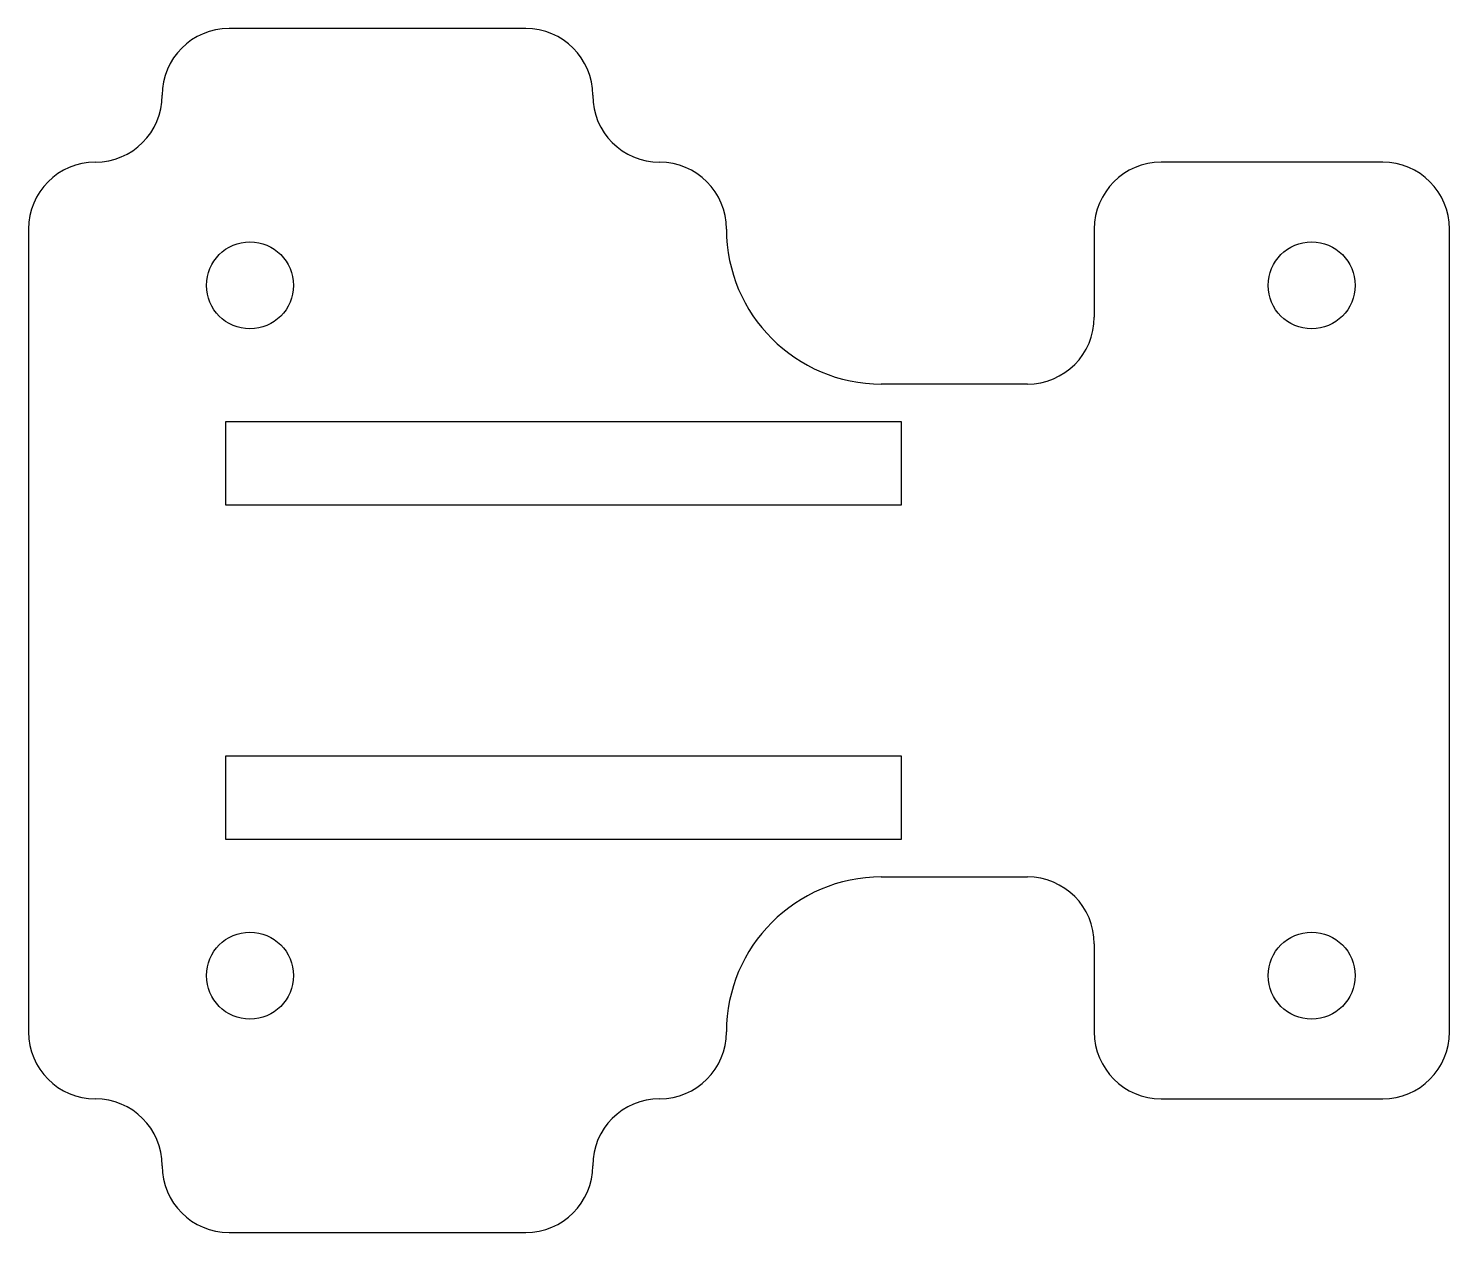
# Model space of a CAD drawing. Header units: millimetres. Extents: x -45 to 40, y -36 to 36.
import ezdxf

# ---------------------------------------------------------------- set-up
doc = ezdxf.new("R2010")
doc.units = ezdxf.units.MM

msp = doc.modelspace()

# ---------------------------------------------------------------- linework, layer by layer
at = {"color": 7, "linetype": 'Continuous', "lineweight": 25}
for p, q in [((-15.25, 36), (-33, 36)), ((36, 28), (22.75, 28)), ((-45, 24), (-45, -24)), ((18.75, 24), (18.75, 18.7375)), ((40, -24), (40, 24)), ((14.75, 14.7375), (6.0125, 14.7375)), ((-33.2, 7.5), (-33.2, 12.5)), ((-33.2, 12.5), (7.2, 12.5)), ((7.2, 12.5), (7.2, 7.5)), ((7.2, 7.5), (-33.2, 7.5)), ((-33.2, -7.5), (7.2, -7.5)), ((-33.2, -12.5), (-33.2, -7.5)), ((7.2, -7.5), (7.2, -12.5)), ((7.2, -12.5), (-33.2, -12.5)), ((6.0125, -14.7375), (14.75, -14.7375)), ((18.75, -18.7375), (18.75, -24)), ((22.75, -28), (36, -28)), ((-33, -36), (-15.25, -36))]:
    msp.add_line(p, q, dxfattribs=at)
for centre in [(-31.75, 20.6375), (31.75, 20.6375), (-31.75, -20.6375), (31.75, -20.6375)]:
    msp.add_circle(centre, 2.6, dxfattribs=at)
for centre, radius, start, end in [((-33, 32), 4, 90, 180), ((-15.25, 32), 4, 0, 90), ((-41, 32), 4, 270, 0), ((-7.25, 32), 4, 180, 270), ((-41, 24), 4, 90, 180), ((-7.25, 24), 4, 0, 90), ((22.75, 24), 4, 90, 180), ((36, 24), 4, 0, 90), ((6.0125, 24), 9.2625, 180, 270), ((14.75, 18.7375), 4, 270, 0), ((6.0125, -24), 9.2625, 90, 180), ((14.75, -18.7375), 4, 0, 90), ((-41, -24), 4, 180, 270), ((-7.25, -24), 4, 270, 0), ((22.75, -24), 4, 180, 270), ((36, -24), 4, 270, 0), ((-41, -32), 4, 0, 90), ((-7.25, -32), 4, 90, 180), ((-33, -32), 4, 180, 270), ((-15.25, -32), 4, 270, 0)]:
    msp.add_arc(centre, radius, start, end, dxfattribs=at)

doc.saveas('drawing.dxf')
